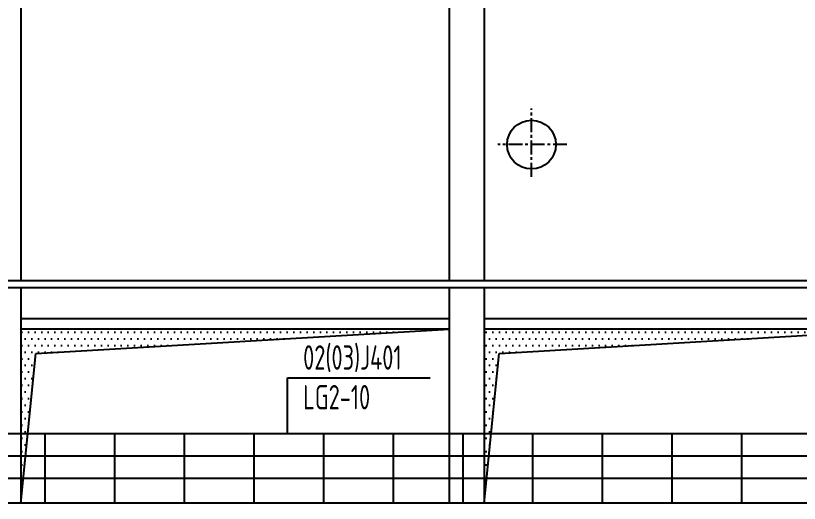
# Model space of a CAD drawing. Extents: x 665703 to 1047784, y -160603 to 92239.
# Drawn here: x 800069 to 811319, y -8425 to -1425 of the extents above; entities that cross this region are included whole.
import ezdxf

# ---------------------------------------------------------------- set-up
doc = ezdxf.new("R2010")
doc.units = 0
doc.header["$LTSCALE"] = 800
doc.linetypes.add('CENTER', pattern=[2, 1.25, -0.25, 0.25, -0.25])
for name, color, linetype in [('AXIS', 4, 'CENTER'), ('HATCH', 254, 'CONTINUOUS'), ('TEXT', 7, 'CONTINUOUS'), ('中粗', 3, 'CONTINUOUS'), ('粗线', 1, 'CONTINUOUS'), ('细线', 7, 'CONTINUOUS')]:
    doc.layers.add(name, color=color, linetype=linetype)
doc.styles.add('TSSD_Norm', font='Tssdeng.shx', dxfattribs={"bigfont": 'hztxt.shx'})
pattern_1 = [(0, (682855.72, -36543.73), (47.625, 95.25), [0, -95.25])]

msp = doc.modelspace()

# ---------------------------------------------------------------- hatches: boundary and pattern name
at = {"layer": 'HATCH'}
h = msp.add_hatch(dxfattribs=at)
h.set_pattern_fill('DOTS', color=256, scale=60, style=0)
h.set_pattern_definition(pattern_1)
h.paths.add_polyline_path([(806293.5, -5925.5), (800143.5, -5925.5), (800143.5, -8425.5), (800358.7, -6273.9)])
h = msp.add_hatch(dxfattribs=at)
h.set_pattern_fill('DOTS', color=256, scale=60, style=0)
h.set_pattern_definition(pattern_1)
h.paths.add_polyline_path([(812943.5, -5925.5), (806793.5, -5925.5), (806793.5, -8425.5), (807008.7, -6273.9)])

# ---------------------------------------------------------------- linework, layer by layer
at = {"layer": 'AXIS', "ltscale": 0.2}
for p, q in [((807473.5, -3737), (807473.5, -2755.8)), ((807982.3, -3275.5), (806991.5, -3275.5))]:
    msp.add_line(p, q, dxfattribs=at)
at = {"layer": 'TEXT'}
for p, q in [((803972.6, -7438.5), (803972.6, -6623.8)), ((803972.6, -6623.8), (806017.6, -6623.8))]:
    msp.add_line(p, q, dxfattribs=at)
at = {"layer": '中粗'}
for p, q in [((800143.5, 1054.5), (800143.5, -5225.5)), ((806293.5, 1054.5), (806293.5, -5225.5)), ((806793.5, 1054.5), (806793.5, -5225.5)), ((786343.5, -5225.5), (813443.5, -5225.5)), ((786343.5, -5325.5), (813443.5, -5325.5)), ((800143.5, -5325.5), (800143.5, -8425.5)), ((806293.5, -5325.5), (806293.5, -8425.5)), ((806793.5, -5325.5), (806793.5, -8425.5)), ((806293.5, -5775.5), (800143.5, -5775.5)), ((812943.5, -5775.5), (806793.5, -5775.5)), ((806293.5, -5925.5), (800143.5, -5925.5)), ((812943.5, -5925.5), (806793.5, -5925.5)), ((815193.5, -8425.5), (785303.3, -8425.5))]:
    msp.add_line(p, q, dxfattribs=at)
msp.add_circle((807473.5, -3275.5), 350, dxfattribs=at)
at = {"layer": '粗线'}
for p, q in [((784493.5, -7425.5), (815093.5, -7425.5)), ((800493.5, -8425.5), (800493.5, -7425.5)), ((801493.5, -8425.5), (801493.5, -7425.5)), ((802493.5, -8425.5), (802493.5, -7425.5)), ((803493.5, -8425.5), (803493.5, -7425.5)), ((804493.5, -8425.5), (804493.5, -7425.5)), ((805493.5, -8425.5), (805493.5, -7425.5)), ((806493.5, -8425.5), (806493.5, -7425.5)), ((807493.5, -8425.5), (807493.5, -7425.5)), ((808493.5, -8425.5), (808493.5, -7425.5)), ((809493.5, -8425.5), (809493.5, -7425.5)), ((810493.5, -8425.5), (810493.5, -7425.5)), ((784493.5, -7745.5), (815093.5, -7745.5)), ((784493.5, -8065.5), (815093.5, -8065.5))]:
    msp.add_line(p, q, dxfattribs=at)
at = {"layer": '细线'}
for p, q in [((800358.7, -6273.9), (806293.5, -5925.5)), ((807008.7, -6273.9), (812943.5, -5925.5)), ((800143.5, -8425.5), (800358.7, -6273.9)), ((806793.5, -8425.5), (807008.7, -6273.9))]:
    msp.add_line(p, q, dxfattribs=at)

# ---------------------------------------------------------------- texts
at = {"layer": 'TEXT', "style": 'TSSD_Norm', "width": 0.7}
for s, p in [('02(03)J401', (804195.1, -6507.1)), ('LG2-10', (804195.1, -7076.8))]:
    msp.add_text(s, height=350, dxfattribs=at).set_placement(p)

doc.saveas('drawing.dxf')
